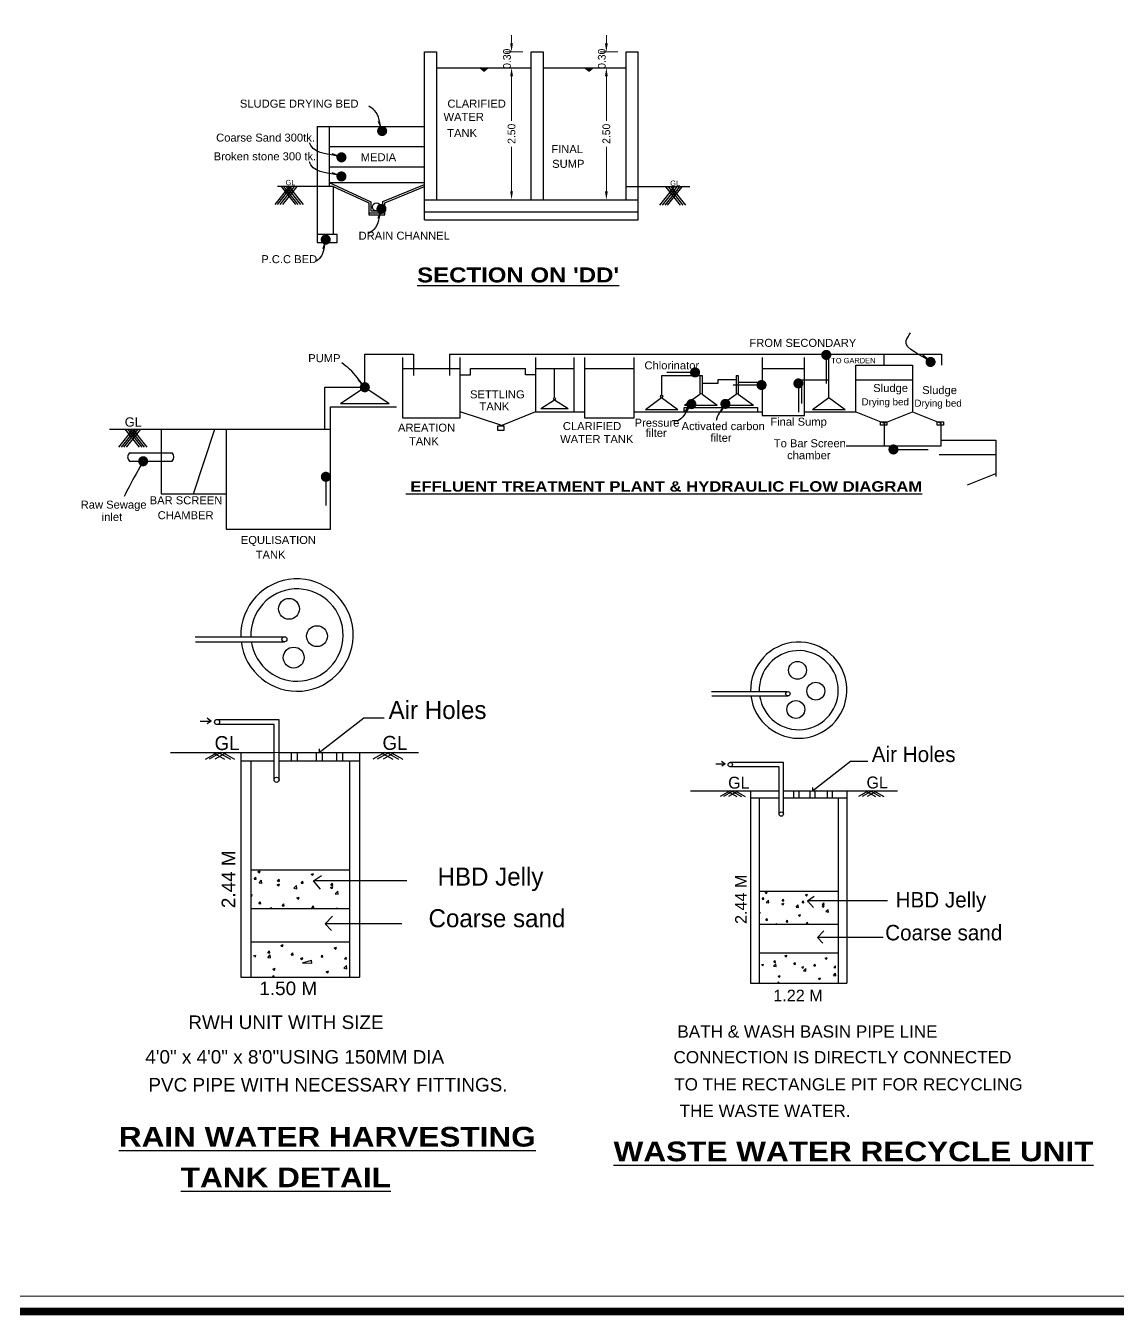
# Model space of a CAD drawing. Header units: metres. Extents: x 6102560 to 6120122, y -6664095 to -6659794.
# Drawn here: x 6102723.24 to 6102744.8, y -6659941.08 to -6659915.64 of the extents above; entities that cross this region are included whole.
import ezdxf

# ---------------------------------------------------------------- set-up
doc = ezdxf.new("R2010")
doc.units = ezdxf.units.M
doc.header["$LTSCALE"] = 500
doc.header["$MEASUREMENT"] = 0
doc.layers.get('0').update_dxf_attribs({"linetype": 'CONTINUOUS'})
doc.layers.get('Defpoints').update_dxf_attribs({"linetype": 'CONTINUOUS'})
doc.styles.add('56', font='')
doc.styles.add('RomanS', font='arial.ttf')
doc.styles.get("Standard").update_dxf_attribs({"font": 'GOTHIC.TTF'})
doc.styles.add('style1', font='times.ttf', dxfattribs={"height": 11})
doc.styles.get('56').set_extended_font_data('Arial Black')
doc.dimstyles.get("Standard").update_dxf_attribs({"dimtxt": 0.18, "dimasz": 0.18, "dimexe": 0.18, "dimexo": 0.0625, "dimgap": 0.09, "dimtad": 0, "dimtih": 1, "dimtoh": 1, "dimdec": 4, "dimzin": 0, "dimdsep": 46, "dimtxsty": 'Standard', "dimcen": 0.09, "dimadec": 0, "dimazin": 0, "dimtfac": 1, "dimtdec": 4, "dimtofl": 0, "dimtmove": 0, "dimatfit": 3, "dimfxl": 0, "dimtolj": 1, "dimtzin": 0, "dimarcsym": 0})
doc.dimstyles.new('STANDARD$7', dxfattribs={"dimtxt": 200, "dimasz": 100, "dimexe": 200, "dimexo": 200, "dimgap": 100, "dimtad": 1, "dimzin": 12, "dimdsep": 46, "dimtxsty": 'style1', "dimblk": 'OBLIQUE', "dimblk1": 'DOT', "dimblk2": 'DOT', "dimsah": 1, "dimcen": 200, "dimse1": 1, "dimse2": 1, "dimclrd": 6, "dimclre": 3, "dimclrt": 6, "dimadec": 0, "dimazin": 0, "dimtfac": 1, "dimtix": 1, "dimtmove": 2, "dimatfit": 3, "dimldrblk": 'DOT', "dimfxl": 0, "dimtolj": 1, "dimtzin": 12, "dimarcsym": 0})

# ---------------------------------------------------------------- blocks, each defined once
blk = doc.blocks.new('*D154')
at = {"color": 0, "lineweight": -2}
for p, q in [((15522.602, -234.045), (15522.265, -234.045)), ((15522.445, -234.295), (15522.445, -235.618)), ((15522.445, -237.721), (15522.445, -236.398)), ((15522.602, -237.971), (15522.265, -237.971))]:
    blk.add_line(p, q, dxfattribs=at)
at = {"color": 0, "lineweight": 0}
for points in [[(15522.404, -234.295), (15522.487, -234.295), (15522.445, -234.045)], [(15522.404, -237.721), (15522.487, -237.721), (15522.445, -237.971)]]:
    blk.add_solid(points, dxfattribs=at)
at = {"layer": 'Defpoints', "color": 0, "lineweight": 0}
for p in [(15522.445, -234.045), (15522.664, -234.045), (15522.664, -237.971)]:
    blk.add_point(p, dxfattribs=at)
at = {"color": 0, "insert": (15522.445, -236.008), "char_height": 0.23, "attachment_point": 5, "rotation": 90}
blk.add_mtext('\\A1;2.50', dxfattribs=at)
blk = doc.blocks.new('*D155')
at = {"color": 0, "lineweight": -2}
for p, q in [((15525.423, -234.045), (15525.086, -234.045)), ((15525.266, -234.295), (15525.266, -235.618)), ((15525.266, -237.721), (15525.266, -236.398)), ((15525.423, -237.971), (15525.086, -237.971))]:
    blk.add_line(p, q, dxfattribs=at)
at = {"color": 0, "lineweight": 0}
for points in [[(15525.224, -234.295), (15525.308, -234.295), (15525.266, -234.045)], [(15525.224, -237.721), (15525.308, -237.721), (15525.266, -237.971)]]:
    blk.add_solid(points, dxfattribs=at)
at = {"layer": 'Defpoints', "color": 0, "lineweight": 0}
for p in [(15525.266, -234.045), (15525.485, -234.045), (15525.485, -237.971)]:
    blk.add_point(p, dxfattribs=at)
at = {"color": 0, "insert": (15525.266, -236.008), "char_height": 0.23, "attachment_point": 5, "rotation": 90}
blk.add_mtext('\\A1;2.50', dxfattribs=at)
blk = doc.blocks.new('*D156')
at = {"color": 0, "lineweight": -2}
for p, q in [((15522.445, -233.319), (15522.445, -233.069)), ((15522.785, -233.569), (15522.265, -233.569)), ((15522.602, -234.045), (15522.265, -234.045)), ((15522.445, -234.295), (15522.445, -234.545))]:
    blk.add_line(p, q, dxfattribs=at)
at = {"color": 0, "lineweight": 0}
for points in [[(15522.404, -233.319), (15522.487, -233.319), (15522.445, -233.569)], [(15522.404, -234.295), (15522.487, -234.295), (15522.445, -234.045)]]:
    blk.add_solid(points, dxfattribs=at)
at = {"layer": 'Defpoints', "color": 0, "lineweight": 0}
for p in [(15522.445, -233.569), (15522.847, -233.569), (15522.664, -234.045)]:
    blk.add_point(p, dxfattribs=at)
at = {"color": 0, "insert": (15522.31, -233.775), "char_height": 0.23, "attachment_point": 5, "rotation": 90}
blk.add_mtext('\\A1;0.30', dxfattribs=at)
blk = doc.blocks.new('*D157')
at = {"color": 0, "lineweight": -2}
for p, q in [((15525.266, -233.319), (15525.266, -233.069)), ((15525.606, -233.569), (15525.086, -233.569)), ((15525.423, -234.045), (15525.086, -234.045)), ((15525.266, -234.295), (15525.266, -234.545))]:
    blk.add_line(p, q, dxfattribs=at)
at = {"color": 0, "lineweight": 0}
for points in [[(15525.224, -233.319), (15525.308, -233.319), (15525.266, -233.569)], [(15525.224, -234.295), (15525.308, -234.295), (15525.266, -234.045)]]:
    blk.add_solid(points, dxfattribs=at)
at = {"layer": 'Defpoints', "color": 0, "lineweight": 0}
for p in [(15525.266, -233.569), (15525.668, -233.569), (15525.485, -234.045)]:
    blk.add_point(p, dxfattribs=at)
at = {"color": 0, "insert": (15525.131, -233.775), "char_height": 0.23, "attachment_point": 5, "rotation": 90}
blk.add_mtext('\\A1;0.30', dxfattribs=at)
blk = doc.blocks.new('YRTYUYI')
for points in [[(15521.74096, -234.04485), (15521.49856, -234.04485), (15521.61976, -234.145)], [(15524.86274, -234.04485), (15524.62034, -234.04485), (15524.74154, -234.145)]]:
    blk.add_hatch(color=256).paths.add_polyline_path(points)
for p, q in [((15519.85237, -238.56619), (15519.85237, -233.56892)), ((15519.85237, -233.56892), (15520.20932, -233.56892)), ((15520.20932, -233.56892), (15520.20932, -237.97127)), ((15523.0302, -237.97127), (15523.0302, -233.56892)), ((15523.0302, -233.56892), (15523.38715, -233.56892)), ((15523.38715, -233.56892), (15523.38715, -237.97127)), ((15525.85108, -237.97127), (15525.85108, -233.56892)), ((15525.85108, -233.56892), (15526.20803, -233.56892)), ((15526.20803, -238.56619), (15526.20803, -233.56892)), ((15520.20932, -234.04485), (15523.0302, -234.04485)), ((15521.61976, -234.145), (15521.49856, -234.04485)), ((15521.61976, -234.145), (15521.74096, -234.04485)), ((15523.38715, -234.04485), (15525.85108, -234.04485)), ((15524.74154, -234.145), (15524.62034, -234.04485)), ((15524.74154, -234.145), (15524.86274, -234.04485)), ((15516.66217, -235.7949), (15516.66217, -239.2454)), ((15516.66217, -235.7949), (15519.85237, -235.7949)), ((15517.01912, -235.7949), (15517.01912, -237.57964)), ((15517.01912, -236.38238), (15519.85237, -236.38238)), ((15517.01912, -236.98969), (15519.85237, -236.98969)), ((15517.01912, -237.45937), (15519.85237, -237.45937)), ((15517.01912, -237.45937), (15518.25727, -238.02938)), ((15515.40918, -238.11258), (15515.83431, -237.57964)), ((15517.1381, -237.57964), (15515.47761, -237.57964)), ((15515.48528, -238.11258), (15515.91041, -237.57964)), ((15515.56138, -238.11258), (15515.98652, -237.57964)), ((15516.02238, -238.11258), (15515.59724, -237.57964)), ((15515.63748, -238.11258), (15516.06262, -237.57964)), ((15516.09848, -238.11258), (15515.67334, -237.57964)), ((15516.17458, -238.11258), (15515.74944, -237.57964)), ((15516.25068, -238.11258), (15515.82555, -237.57964)), ((15517.1381, -237.57964), (15517.1381, -239.00743)), ((15517.1381, -237.57964), (15518.19778, -238.06748)), ((15518.61422, -238.02772), (15519.85237, -237.51526)), ((15518.67371, -238.06748), (15519.85237, -237.57964)), ((15525.85108, -237.57964), (15527.75365, -237.57964)), ((15526.8612, -238.13136), (15527.28633, -237.59842)), ((15526.9373, -238.13136), (15527.36243, -237.59842)), ((15527.0134, -238.13136), (15527.43853, -237.59842)), ((15527.4744, -238.13136), (15527.04926, -237.59842)), ((15527.0895, -238.13136), (15527.51464, -237.59842)), ((15527.5505, -238.13136), (15527.12536, -237.59842)), ((15527.6266, -238.13136), (15527.20146, -237.59842)), ((15518.19778, -238.06748), (15518.19778, -238.42375)), ((15518.25727, -238.02938), (15518.25727, -238.30476)), ((15518.61422, -238.30476), (15518.61422, -238.02772)), ((15518.67371, -238.42375), (15518.67371, -238.06748)), ((15519.85237, -237.97127), (15526.20803, -237.97127)), ((15518.19778, -238.36426), (15518.67371, -238.36426)), ((15518.19778, -238.42375), (15518.67371, -238.42375)), ((15518.25727, -238.30476), (15518.61422, -238.30476)), ((15519.85237, -238.32822), (15526.20803, -238.32822)), ((15519.85237, -238.56619), (15526.20803, -238.56619)), ((15517.25461, -239.00743), (15516.66217, -239.00743)), ((15517.25461, -239.2454), (15517.25461, -239.00743)), ((15516.66217, -239.2454), (15517.25461, -239.2454)), ((15518.07896, -242.56927), (15519.52661, -242.56927)), ((15518.07896, -243.54935), (15518.07896, -242.56927)), ((15519.20509, -242.66128), (15519.20509, -244.46309)), ((15519.52661, -242.56927), (15519.52661, -243.19626)), ((15520.59817, -242.56927), (15535.23954, -242.56927)), ((15520.59817, -242.56927), (15520.59817, -243.19626)), ((15520.91969, -244.46309), (15520.91969, -242.66128)), ((15523.1559, -242.66128), (15523.1559, -244.28334)), ((15524.30503, -244.28334), (15524.30503, -242.66128)), ((15524.61318, -242.66128), (15524.61318, -244.46309)), ((15526.09186, -244.46309), (15526.09186, -242.66128)), ((15529.90305, -242.66128), (15529.90305, -244.38605)), ((15531.16132, -244.38605), (15531.16132, -242.66128)), ((15531.88675, -243.85322), (15531.88675, -242.56927)), ((15533.52967, -242.89239), (15533.52967, -242.56927)), ((15535.23954, -242.56927), (15535.23954, -242.89239)), ((15519.20509, -242.99511), (15520.91969, -242.99511)), ((15520.91969, -243.177), (15521.21928, -243.177)), ((15521.21928, -243.177), (15521.21928, -242.99511)), ((15521.21928, -242.99511), (15522.85631, -242.99511)), ((15522.85631, -243.177), (15522.85631, -242.99511)), ((15523.1559, -243.177), (15522.85631, -243.177)), ((15523.1559, -242.99511), (15524.30503, -242.99511)), ((15523.72298, -243.85963), (15523.72298, -242.99511)), ((15524.61318, -242.99511), (15526.09186, -242.99511)), ((15526.91409, -243.20268), (15528.11194, -243.20268)), ((15526.91409, -243.78484), (15526.91409, -243.20268)), ((15528.04346, -243.20268), (15528.04346, -243.75241)), ((15528.11194, -243.20268), (15528.11194, -243.75241)), ((15529.12412, -243.20268), (15529.1926, -243.20268)), ((15529.12412, -243.20268), (15529.12412, -243.75241)), ((15529.1926, -243.20268), (15529.1926, -243.75241)), ((15529.90305, -242.99511), (15531.16132, -242.99511)), ((15532.68493, -242.89239), (15534.3744, -242.89239)), ((15532.68493, -244.28334), (15532.68493, -242.89239)), ((15534.3744, -242.89239), (15534.3744, -244.28334)), ((15516.89023, -244.79478), (15516.89023, -243.54935)), ((15516.89023, -243.54935), (15518.07896, -243.54935)), ((15517.3546, -244.02869), (15518.07896, -243.54935)), ((15518.07896, -243.54935), (15518.80332, -244.02869)), ((15528.11194, -243.42951), (15528.59556, -243.42951)), ((15528.59556, -243.31824), (15529.12412, -243.31824)), ((15528.59556, -243.42951), (15528.59556, -243.31824)), ((15529.1926, -243.39955), (15529.99506, -243.39955)), ((15529.99506, -243.39955), (15529.99506, -243.56433)), ((15531.08428, -243.32466), (15531.88675, -243.32466)), ((15531.08428, -244.03511), (15531.08428, -243.32466)), ((15532.68493, -243.32466), (15534.3744, -243.32466)), ((15523.32067, -244.18062), (15523.72298, -243.92811)), ((15523.72298, -243.92811), (15524.12528, -244.18062)), ((15526.42783, -244.21272), (15526.91145, -243.85322)), ((15526.91145, -243.85322), (15527.39507, -244.21272)), ((15527.59408, -244.08647), (15528.04346, -243.75241)), ((15528.11194, -243.75241), (15528.56132, -244.08647)), ((15528.67474, -244.08647), (15529.12412, -243.75241)), ((15529.1926, -243.75241), (15529.64198, -244.08647)), ((15531.40313, -244.21272), (15531.88675, -243.85322)), ((15531.88675, -243.85322), (15532.37037, -244.21272)), ((15517.05929, -244.1314), (15519.02373, -244.1314)), ((15517.05929, -247.7714), (15517.05929, -244.1314)), ((15517.3546, -244.02869), (15518.80332, -244.02869)), ((15522.15228, -244.68992), (15520.91969, -244.28334)), ((15523.1559, -244.28334), (15522.15228, -244.68992)), ((15523.1559, -244.28334), (15524.61318, -244.28334)), ((15523.32067, -244.18062), (15524.12528, -244.18062)), ((15526.09186, -244.28334), (15529.90305, -244.28334)), ((15526.42783, -244.21272), (15527.39507, -244.21272)), ((15527.58552, -244.15708), (15529.76609, -244.15708)), ((15527.58552, -244.28334), (15527.58552, -244.15708)), ((15527.59408, -244.08647), (15528.56132, -244.08647)), ((15528.67474, -244.08647), (15529.64198, -244.08647)), ((15529.76609, -244.15708), (15529.76609, -244.28334)), ((15529.90305, -244.38605), (15531.16132, -244.38605)), ((15531.16132, -244.28334), (15532.68493, -244.28334)), ((15531.40313, -244.21272), (15532.37037, -244.21272)), ((15532.68493, -244.28334), (15533.52967, -244.62144)), ((15533.52967, -244.62144), (15534.3744, -244.28334)), ((15534.3744, -244.28334), (15535.21913, -244.62144)), ((15519.20509, -244.46309), (15520.91969, -244.46309)), ((15524.61318, -244.46309), (15526.09186, -244.46309)), ((15533.52967, -244.62144), (15533.52967, -245.2998)), ((15535.21913, -244.62144), (15535.21913, -245.2998)), ((15510.4786, -244.79478), (15517.05929, -244.79478)), ((15510.76162, -245.32772), (15511.18675, -244.79478)), ((15510.83772, -245.32772), (15511.26286, -244.79478)), ((15510.91382, -245.32772), (15511.33896, -244.79478)), ((15511.37482, -245.32772), (15510.94968, -244.79478)), ((15510.98992, -245.32772), (15511.41506, -244.79478)), ((15511.45092, -245.32772), (15511.02578, -244.79478)), ((15511.52702, -245.32772), (15511.10188, -244.79478)), ((15511.60312, -245.32772), (15511.17799, -244.79478)), ((15512.01979, -244.79478), (15512.01979, -246.72498)), ((15512.98489, -246.72498), (15513.61786, -244.79478)), ((15513.94999, -244.79478), (15513.94999, -247.7714)), ((15535.21913, -245.12189), (15536.85544, -245.12189)), ((15536.85544, -245.12189), (15536.85544, -246.20228)), ((15511.0735, -245.49674), (15512.34863, -245.49674)), ((15535.21913, -245.2998), (15532.4013, -245.2998)), ((15511.0735, -245.75139), (15512.34863, -245.75139)), ((15535.16598, -245.55416), (15536.85544, -245.55416)), ((15536.01071, -246.44991), (15536.85544, -246.1118)), ((15512.01979, -246.72498), (15513.94999, -246.72498)), ((15513.94999, -247.7714), (15517.05929, -247.7714))]:
    blk.add_line(p, q)
for points in [[(15522.03723, -244.69638), (15522.21811, -244.69638), (15522.21811, -244.83198), (15522.03723, -244.83198)], [(15533.41982, -244.57748), (15533.61152, -244.57748), (15533.61152, -244.67708), (15533.41982, -244.67708)], [(15535.10928, -244.57748), (15535.30098, -244.57748), (15535.30098, -244.67708), (15535.10928, -244.67708)]]:
    blk.add_lwpolyline(points, close=True)
for centre, radius in [((15518.4268, -238.18454), 0.12022), ((15523.72298, -243.89387), 0.03424), ((15526.91409, -243.81908), 0.03424)]:
    blk.add_circle(centre, radius)
for centre, radius, start, end in [((15528.0777, -243.82802), 0.083, 65.637356, 114.362644), ((15529.15836, -243.82802), 0.083, 65.637356, 114.362644), ((15511.20879, -245.62406), 0.18579, 136.738142, 223.261858), ((15512.21334, -245.62406), 0.18579, 316.738142, 43.261858)]:
    blk.add_arc(centre, radius, start, end)
for s, height, style, p in [('SLUDGE DRYING BED', 0.2380527, 'RomanS', (15514.36247, -235.23018)), ('CLARIFIED', 0.238053, 'RomanS', (15520.53782, -235.23085)), ('WATER', 0.238053, 'RomanS', (15520.4211, -235.62413)), ('TANK', 0.238053, 'RomanS', (15520.5308, -236.1048)), ('Coarse Sand 300tk.', 0.2380527, 'RomanS', (15513.65621, -236.24061)), ('Broken stone 300 tk.', 0.2380527, 'RomanS', (15513.58232, -236.79748)), ('MEDIA', 0.238053, 'RomanS', (15517.95758, -236.82329)), ('FINAL', 0.238053, 'RomanS', (15523.62859, -236.58238)), ('SUMP', 0.238053, 'RomanS', (15523.6539, -237.02088)), ('GL', 0.158643, 'RomanS', (15515.71854, -237.5383)), ('GL', 0.158643, 'RomanS', (15527.16522, -237.55771)), ('DRAIN CHANNEL', 0.2380527, 'RomanS', (15517.89333, -239.15835)), ('P.C.C BED', 0.238053, 'RomanS', (15514.99798, -239.85753)), ("%%USECTION ON 'DD'", 0.4463488, '56', (15519.6361, -240.43075)), ('FROM SECONDARY ', 0.2380527, 'RomanS', (15529.52303, -242.34797)), ('PUMP', 0.238053, 'RomanS', (15516.39559, -242.80308)), ('Chlorinator', 0.2380527, 'RomanS', (15526.39975, -243.01736)), ('TO GARDEN', 0.158643, 'RomanS', (15531.95632, -242.83525)), ('Sludge', 0.238053, 'RomanS', (15533.20626, -243.69155)), ('Sludge', 0.238053, 'RomanS', (15534.66282, -243.75332)), ('SETTLING', 0.238053, 'RomanS', (15521.20959, -243.88038)), ('TANK', 0.238053, 'RomanS', (15521.49155, -244.23972)), ('Drying bed', 0.208296, 'RomanS', (15532.86005, -244.08693)), ('Drying bed', 0.208296, 'RomanS', (15534.43276, -244.12693)), ('GL', 0.273909, 'RomanS', (15510.93575, -244.72146)), ('AREATION', 0.238053, 'RomanS', (15519.06636, -244.87076)), ('CLARIFIED ', 0.238053, 'RomanS', (15523.97145, -244.82418)), ('Pressure ', 0.238053, 'RomanS', (15526.10747, -244.72401)), ('Activated carbon', 0.2380527, 'RomanS', (15527.50382, -244.82539)), ('Final Sump', 0.238053, 'RomanS', (15530.1441, -244.69333)), ('TANK', 0.238053, 'RomanS', (15519.39224, -245.2748)), ('WATER TANK', 0.238053, 'RomanS', (15523.89076, -245.2104)), ('filter', 0.238053, 'RomanS', (15526.43431, -245.0267)), ('filter', 0.238053, 'RomanS', (15528.36417, -245.1726)), ('To Bar Screen', 0.2380527, 'RomanS', (15530.24889, -245.33539)), ('chamber', 0.238053, 'RomanS', (15530.64363, -245.69062)), ('%%U EFFLUENT TREATMENT PLANT & HYDRAULIC FLOW DIAGRAM', 0.3101209, '56', (15519.29547, -246.65611)), ('Raw Sewage ', 0.2380527, 'RomanS', (15509.62536, -247.16107)), ('BAR SCREEN', 0.238053, 'RomanS', (15511.67816, -247.03228)), ('inlet', 0.238053, 'RomanS', (15510.25083, -247.52735)), ('CHAMBER', 0.238053, 'RomanS', (15511.91623, -247.47657)), ('EQULISATION', 0.2380527, 'RomanS', (15514.38993, -248.21223)), ('TANK', 0.238053, 'RomanS', (15514.8321, -248.64983))]:
    blk.add_text(s, height=height, dxfattribs=dict(style=style)).set_placement(p)
for base, p1, p2, picture, middle in [((15522.4452, -233.56892), (15522.66414, -234.04485), (15522.84738, -233.56892), '*D156', (15522.3102, -233.77543)), ((15525.26608, -233.56892), (15525.48502, -234.04485), (15525.66826, -233.56892), '*D157', (15525.13108, -233.77543))]:
    dim = blk.add_linear_dim(base=base, p1=p1, p2=p2, angle=90, text='0.30', dimstyle='Standard', override={"dimtxt": 0.23, "dimtmove": 1})
    dim.commit()
    dim.dimension.update_dxf_attribs({"geometry": picture, "text_midpoint": middle, "dimtype": 128})
for base, p1, p2, picture, middle in [((15522.4452, -234.04485), (15522.66414, -237.97127), (15522.66414, -234.04485), '*D154', (15522.4452, -236.00806)), ((15525.26608, -234.04485), (15525.48502, -237.97127), (15525.48502, -234.04485), '*D155', (15525.26608, -236.00806))]:
    dim = blk.add_linear_dim(base=base, p1=p1, p2=p2, angle=90, text='2.50', dimstyle='Standard', override={"dimtxt": 0.23, "dimtmove": 1})
    dim.commit()
    dim.dimension.update_dxf_attribs({"geometry": picture, "text_midpoint": middle})
at = {"path_type": 1}
for points in [[(15518.59449, -235.92651), (15518.36836, -235.31073), (15518.19832, -235.18837)], [(15517.3844, -236.70915), (15516.474, -236.36105), (15516.43328, -236.27664)], [(15517.3844, -237.27738), (15516.474, -236.92928), (15516.43328, -236.84487)], [(15518.57426, -238.24272), (15518.34813, -238.8585), (15518.1781, -238.98087)], [(15516.91637, -239.15699), (15516.75399, -239.6919), (15516.64351, -239.79767)], [(15534.91214, -242.7969), (15534.18716, -242.16051), (15534.31296, -241.93149)], [(15518.07896, -243.54935), (15517.62662, -243.01266), (15517.39227, -242.82743)], [(15531.80826, -242.58814), (15531.80826, -243.44196)], [(15527.90583, -243.10861), (15527.06485, -243.10861)], [(15529.8836, -243.48447), (15529.04261, -243.48447)], [(15530.97936, -243.43549), (15530.97936, -244.28932)], [(15527.79572, -244.052), (15527.33693, -244.55232), (15527.23345, -244.54579)], [(15528.80834, -244.04433), (15528.54424, -244.49577), (15528.53634, -244.53812)], [(15533.80794, -245.40117), (15534.84366, -245.40117)], [(15511.48436, -245.75139), (15511.06609, -246.50999), (15510.91754, -246.79659)], [(15516.92032, -246.21453), (15516.92032, -247.06835)]]:
    blk.add_leader(points, dimstyle='STANDARD$7', override={"dimtxt": 0.3, "dimasz": 0.3, "dimexe": 0.18, "dimexo": 0.0625, "dimgap": 0.09, "dimtad": 0, "dimzin": 0, "dimpost": '\\X', "dimtxsty": 'Standard', "dimcen": 0.09, "dimse1": 0, "dimse2": 0, "dimclrd": 0, "dimclre": 0, "dimclrt": 0, "dimtix": 0, "dimtofl": 0, "dimtmove": 1, "dimtzin": 0}, dxfattribs=at)

msp = doc.modelspace()

# ---------------------------------------------------------------- linework, layer by layer
for p, q in [((6102726.58603, -6659927.69478), (6102728.34085, -6659927.69478)), ((6102726.59206, -6659927.79647), (6102728.34688, -6659927.79647)), ((6102736.77329, -6659928.77714), (6102738.27603, -6659928.77714)), ((6102736.77846, -6659928.86422), (6102738.2812, -6659928.86422)), ((6102726.68797, -6659929.36203), (6102726.89924, -6659929.36203)), ((6102726.82016, -6659929.29848), (6102726.89924, -6659929.36203)), ((6102726.89924, -6659929.36203), (6102726.82407, -6659929.41713)), ((6102726.89924, -6659929.36203), (6102726.85, -6659929.32832)), ((6102728.24461, -6659929.33202), (6102727.019, -6659929.33202)), ((6102728.24461, -6659930.51778), (6102728.24461, -6659929.33202)), ((6102729.03547, -6659929.98036), (6102729.9152, -6659929.29606)), ((6102729.9152, -6659929.29606), (6102730.31636, -6659929.29606)), ((6102728.14782, -6659929.42881), (6102727.019, -6659929.42881)), ((6102728.14782, -6659930.51778), (6102728.14782, -6659929.42881)), ((6102729.03547, -6659929.9045), (6102729.03547, -6659929.98036)), ((6102726.1027, -6659929.98036), (6102728.14782, -6659929.98036)), ((6102727.01823, -6659929.98347), (6102726.78392, -6659930.11495)), ((6102727.09471, -6659929.98266), (6102726.8604, -6659930.11415)), ((6102726.93249, -6659929.98266), (6102727.1668, -6659930.11415)), ((6102727.20886, -6659929.98266), (6102726.97455, -6659930.11415)), ((6102727.04664, -6659929.98266), (6102727.28096, -6659930.11415)), ((6102727.13076, -6659929.98266), (6102727.36507, -6659930.11415)), ((6102727.48736, -6659929.98036), (6102727.48736, -6659934.4144)), ((6102727.48736, -6659930.14657), (6102728.14782, -6659930.14657)), ((6102727.68499, -6659930.14657), (6102727.68499, -6659934.4144)), ((6102728.24461, -6659929.98036), (6102730.99453, -6659929.98036)), ((6102728.24461, -6659930.14657), (6102729.82889, -6659930.14657)), ((6102728.48637, -6659930.14657), (6102728.48637, -6659929.98036)), ((6102728.59588, -6659929.98036), (6102728.59588, -6659930.14657)), ((6102728.98072, -6659930.14657), (6102728.98072, -6659929.98036)), ((6102729.03547, -6659929.98036), (6102729.12331, -6659929.9719)), ((6102729.09023, -6659929.98036), (6102729.09023, -6659930.14657)), ((6102729.38246, -6659930.14657), (6102729.38246, -6659929.98036)), ((6102729.49197, -6659929.98036), (6102729.49197, -6659930.14657)), ((6102729.63127, -6659930.14657), (6102729.63127, -6659934.4144)), ((6102729.82889, -6659929.98036), (6102729.82889, -6659934.4144)), ((6102730.32947, -6659929.97878), (6102730.09516, -6659930.11027)), ((6102730.41358, -6659929.97878), (6102730.17927, -6659930.11027)), ((6102730.25137, -6659929.97878), (6102730.48568, -6659930.11027)), ((6102730.52773, -6659929.97878), (6102730.29342, -6659930.11027)), ((6102730.36552, -6659929.97878), (6102730.59983, -6659930.11027)), ((6102730.44963, -6659929.97878), (6102730.68394, -6659930.11027)), ((6102736.97379, -6659930.15046), (6102737.04151, -6659930.20488)), ((6102737.04151, -6659930.20488), (6102736.99934, -6659930.17601)), ((6102738.19361, -6659930.17918), (6102737.14407, -6659930.17918)), ((6102738.19361, -6659931.19461), (6102738.19361, -6659930.17918)), ((6102738.76426, -6659930.73439), (6102739.51761, -6659930.14839)), ((6102739.51761, -6659930.14839), (6102739.86114, -6659930.14839)), ((6102736.86059, -6659930.20488), (6102737.04151, -6659930.20488)), ((6102737.04151, -6659930.20488), (6102736.97714, -6659930.25207)), ((6102738.11073, -6659930.26207), (6102737.14407, -6659930.26207)), ((6102738.11073, -6659931.19461), (6102738.11073, -6659930.26207)), ((6102738.76426, -6659930.66943), (6102738.76426, -6659930.73439)), ((6102736.3594, -6659930.73439), (6102738.11073, -6659930.73439)), ((6102737.14341, -6659930.73705), (6102736.94276, -6659930.84964)), ((6102737.2089, -6659930.73636), (6102737.00825, -6659930.84895)), ((6102737.06999, -6659930.73636), (6102737.27064, -6659930.84895)), ((6102737.30665, -6659930.73636), (6102737.106, -6659930.84895)), ((6102737.16774, -6659930.73636), (6102737.36839, -6659930.84895)), ((6102737.23977, -6659930.73636), (6102737.44042, -6659930.84895)), ((6102737.54515, -6659930.73439), (6102737.54515, -6659934.53145)), ((6102737.54515, -6659930.87672), (6102738.11073, -6659930.87672)), ((6102737.71438, -6659930.87672), (6102737.71438, -6659934.53145)), ((6102738.19361, -6659930.73439), (6102740.44188, -6659930.73439)), ((6102738.19361, -6659930.87672), (6102739.44369, -6659930.87672)), ((6102738.40064, -6659930.87672), (6102738.40064, -6659930.73439)), ((6102738.49442, -6659930.73439), (6102738.49442, -6659930.87672)), ((6102738.71737, -6659930.87672), (6102738.71737, -6659930.73439)), ((6102738.76426, -6659930.73439), (6102738.83947, -6659930.72714)), ((6102738.81115, -6659930.73439), (6102738.81115, -6659930.87672)), ((6102739.0614, -6659930.87672), (6102739.0614, -6659930.73439)), ((6102739.15518, -6659930.73439), (6102739.15518, -6659930.87672)), ((6102739.27446, -6659930.87672), (6102739.27446, -6659934.53145)), ((6102739.44369, -6659930.73439), (6102739.44369, -6659934.53145)), ((6102739.87236, -6659930.73303), (6102739.67171, -6659930.84563)), ((6102739.94439, -6659930.73303), (6102739.74374, -6659930.84563)), ((6102739.80548, -6659930.73303), (6102740.00613, -6659930.84563)), ((6102740.04215, -6659930.73303), (6102739.84149, -6659930.84563)), ((6102739.90323, -6659930.73303), (6102740.10389, -6659930.84563)), ((6102739.97526, -6659930.73303), (6102740.17591, -6659930.84563)), ((6102727.68499, -6659932.29205), (6102729.63127, -6659932.29205)), ((6102727.75137, -6659932.47583), (6102727.78248, -6659932.43876)), ((6102727.75137, -6659932.47583), (6102727.78994, -6659932.47921)), ((6102727.78994, -6659932.47924), (6102727.78248, -6659932.43879)), ((6102727.82259, -6659932.32973), (6102727.86777, -6659932.31239)), ((6102727.82259, -6659932.32973), (6102727.85469, -6659932.35138)), ((6102727.85469, -6659932.35141), (6102727.86778, -6659932.31242)), ((6102728.8744, -6659932.38141), (6102728.91958, -6659932.36406)), ((6102728.8744, -6659932.38141), (6102728.90649, -6659932.40306)), ((6102728.9065, -6659932.40309), (6102728.91958, -6659932.3641)), ((6102728.92255, -6659932.51456), (6102729.07965, -6659932.4075)), ((6102727.84632, -6659932.5521), (6102727.89658, -6659932.49972)), ((6102727.84632, -6659932.5521), (6102727.90371, -6659932.561)), ((6102727.90371, -6659932.56103), (6102727.89658, -6659932.49975)), ((6102728.20775, -6659932.58952), (6102728.25293, -6659932.57218)), ((6102728.20775, -6659932.58952), (6102728.23984, -6659932.61117)), ((6102728.21418, -6659932.51632), (6102728.24529, -6659932.47925)), ((6102728.21418, -6659932.51632), (6102728.25275, -6659932.5197)), ((6102728.23985, -6659932.6112), (6102728.25293, -6659932.57221)), ((6102728.25276, -6659932.51973), (6102728.2453, -6659932.47928)), ((6102728.53496, -6659932.6589), (6102728.58522, -6659932.60652)), ((6102728.53496, -6659932.6589), (6102728.59235, -6659932.6678)), ((6102728.59235, -6659932.66783), (6102728.58522, -6659932.60655)), ((6102728.677, -6659932.55681), (6102728.70811, -6659932.51974)), ((6102728.677, -6659932.55681), (6102728.71557, -6659932.56019)), ((6102728.71557, -6659932.56022), (6102728.70811, -6659932.51977)), ((6102729.06191, -6659932.67322), (6102728.92255, -6659932.51456)), ((6102730.76554, -6659932.51456), (6102728.92255, -6659932.51456)), ((6102728.92255, -6659932.51456), (6102728.93991, -6659932.54733)), ((6102729.25955, -6659932.6412), (6102729.30473, -6659932.62386)), ((6102729.25955, -6659932.6412), (6102729.29165, -6659932.66285)), ((6102729.26431, -6659932.59731), (6102729.29541, -6659932.56023)), ((6102729.26431, -6659932.59731), (6102729.30288, -6659932.60068)), ((6102729.29165, -6659932.66288), (6102729.30474, -6659932.62389)), ((6102729.30288, -6659932.60071), (6102729.29542, -6659932.56027)), ((6102729.3481, -6659932.7657), (6102729.39835, -6659932.71332)), ((6102729.40549, -6659932.77463), (6102729.39836, -6659932.71335)), ((6102737.71438, -6659932.71399), (6102739.27446, -6659932.71399)), ((6102737.83222, -6659932.74626), (6102737.87091, -6659932.73141)), ((6102737.85971, -6659932.76483), (6102737.87091, -6659932.73143)), ((6102727.68499, -6659932.79019), (6102727.71077, -6659932.78029)), ((6102727.68499, -6659932.81072), (6102727.69769, -6659932.81929)), ((6102727.69769, -6659932.81932), (6102727.71077, -6659932.78032)), ((6102727.8409, -6659932.96119), (6102727.87201, -6659932.92411)), ((6102727.8409, -6659932.96119), (6102727.87947, -6659932.96456)), ((6102727.87947, -6659932.96459), (6102727.87201, -6659932.92415)), ((6102728.30371, -6659933.00168), (6102728.33482, -6659932.96461)), ((6102728.34229, -6659933.00508), (6102728.33483, -6659932.96464)), ((6102728.5929, -6659932.84931), (6102728.63808, -6659932.83197)), ((6102728.5929, -6659932.84931), (6102728.625, -6659932.87096)), ((6102728.625, -6659932.87099), (6102728.63809, -6659932.832)), ((6102729.3481, -6659932.7657), (6102729.40548, -6659932.7746)), ((6102737.77123, -6659932.87137), (6102737.79787, -6659932.83963)), ((6102737.77123, -6659932.87137), (6102737.80426, -6659932.87426)), ((6102737.80426, -6659932.87429), (6102737.79787, -6659932.83965)), ((6102737.83222, -6659932.74626), (6102737.8597, -6659932.7648)), ((6102737.85254, -6659932.93669), (6102737.89558, -6659932.89183)), ((6102737.85254, -6659932.93669), (6102737.90168, -6659932.94431)), ((6102737.90169, -6659932.94433), (6102737.89558, -6659932.89185)), ((6102738.16205, -6659932.96873), (6102738.20073, -6659932.95388)), ((6102738.16205, -6659932.96873), (6102738.18953, -6659932.98727)), ((6102738.16756, -6659932.90605), (6102738.1942, -6659932.8743)), ((6102738.16756, -6659932.90605), (6102738.20059, -6659932.90894)), ((6102738.18953, -6659932.9873), (6102738.20074, -6659932.95391)), ((6102738.20059, -6659932.90896), (6102738.1942, -6659932.87433)), ((6102738.44225, -6659933.02814), (6102738.48529, -6659932.98329)), ((6102738.4914, -6659933.03579), (6102738.4853, -6659932.98331)), ((6102738.56389, -6659932.94072), (6102738.59053, -6659932.90898)), ((6102738.56389, -6659932.94072), (6102738.59692, -6659932.94361)), ((6102738.59692, -6659932.94364), (6102738.59053, -6659932.909)), ((6102738.62632, -6659932.79051), (6102738.66501, -6659932.77566)), ((6102738.62632, -6659932.79051), (6102738.6538, -6659932.80905)), ((6102738.65381, -6659932.80908), (6102738.66501, -6659932.77569)), ((6102738.66755, -6659932.90454), (6102738.80209, -6659932.81286)), ((6102738.78689, -6659933.04041), (6102738.66755, -6659932.90454)), ((6102740.24579, -6659932.90454), (6102738.66755, -6659932.90454)), ((6102738.66755, -6659932.90454), (6102738.68242, -6659932.9326)), ((6102738.96022, -6659932.9754), (6102738.98686, -6659932.94365)), ((6102738.96022, -6659932.9754), (6102738.99324, -6659932.97829)), ((6102738.99325, -6659932.97831), (6102738.98686, -6659932.94368)), ((6102727.68499, -6659933.05784), (6102729.63127, -6659933.05784)), ((6102728.05075, -6659933.05743), (6102728.09593, -6659933.04008)), ((6102728.05075, -6659933.05743), (6102728.05136, -6659933.05784)), ((6102728.08998, -6659933.05784), (6102728.09593, -6659933.04012)), ((6102728.30371, -6659933.00168), (6102728.34228, -6659933.00505)), ((6102728.89102, -6659933.04217), (6102728.92213, -6659933.0051)), ((6102728.89102, -6659933.04217), (6102728.92959, -6659933.04554)), ((6102728.9296, -6659933.04557), (6102728.92213, -6659933.00513)), ((6102729.15044, -6659933.36178), (6102729.29556, -6659933.20993)), ((6102729.37466, -6659933.05784), (6102729.38494, -6659933.04559)), ((6102729.3872, -6659933.05784), (6102729.38495, -6659933.04562)), ((6102737.71438, -6659933.14057), (6102737.73646, -6659933.1321)), ((6102737.71438, -6659933.15815), (6102737.72526, -6659933.16549)), ((6102737.72526, -6659933.16551), (6102737.73647, -6659933.13212)), ((6102738.44225, -6659933.02814), (6102738.4914, -6659933.03577)), ((6102738.49187, -6659933.1912), (6102738.53056, -6659933.17635)), ((6102738.49187, -6659933.1912), (6102738.51936, -6659933.20974)), ((6102738.51936, -6659933.20977), (6102738.53057, -6659933.17638)), ((6102738.95614, -6659933.01298), (6102738.99483, -6659932.99813)), ((6102738.95614, -6659933.01298), (6102738.98363, -6659933.03152)), ((6102738.98363, -6659933.03155), (6102738.99484, -6659932.99816)), ((6102739.03197, -6659933.1196), (6102739.07501, -6659933.07475)), ((6102739.03197, -6659933.1196), (6102739.08111, -6659933.12722)), ((6102739.08112, -6659933.12725), (6102739.07501, -6659933.07477)), ((6102730.66514, -6659933.36178), (6102729.15044, -6659933.36178)), ((6102729.15044, -6659933.36178), (6102729.27321, -6659933.49027)), ((6102737.71438, -6659933.36977), (6102739.27446, -6659933.36977)), ((6102737.8479, -6659933.287), (6102737.87454, -6659933.25526)), ((6102737.8479, -6659933.287), (6102737.88093, -6659933.28989)), ((6102737.88093, -6659933.28992), (6102737.87454, -6659933.25528)), ((6102738.0276, -6659933.36942), (6102738.06629, -6659933.35457)), ((6102738.0276, -6659933.36942), (6102738.02813, -6659933.36977)), ((6102738.0612, -6659933.36977), (6102738.06629, -6659933.35459)), ((6102738.24423, -6659933.32168), (6102738.27087, -6659933.28993)), ((6102738.24423, -6659933.32168), (6102738.27725, -6659933.32457)), ((6102738.27726, -6659933.3246), (6102738.27087, -6659933.28996)), ((6102738.64056, -6659933.35635), (6102738.66719, -6659933.32461)), ((6102738.64056, -6659933.35635), (6102738.67358, -6659933.35924)), ((6102738.67359, -6659933.35927), (6102738.6672, -6659933.32463)), ((6102739.05472, -6659933.36977), (6102739.06352, -6659933.35928)), ((6102739.06546, -6659933.36977), (6102739.06353, -6659933.35931)), ((6102727.68499, -6659933.71424), (6102729.63127, -6659933.71424)), ((6102738.8627, -6659933.63006), (6102738.98698, -6659933.50001)), ((6102738.8627, -6659933.63006), (6102738.96784, -6659933.74008)), ((6102740.15982, -6659933.63006), (6102738.8627, -6659933.63006)), ((6102727.73675, -6659933.99324), (6102727.78193, -6659933.97589)), ((6102727.76885, -6659934.01492), (6102727.78193, -6659933.97593)), ((6102728.01741, -6659934.02281), (6102728.06767, -6659933.97043)), ((6102728.01996, -6659933.93189), (6102728.05107, -6659933.89482)), ((6102728.01996, -6659933.93189), (6102728.05853, -6659933.93527)), ((6102728.05853, -6659933.9353), (6102728.05107, -6659933.89485)), ((6102728.07481, -6659934.03174), (6102728.06768, -6659933.97046)), ((6102728.2789, -6659933.78512), (6102728.32408, -6659933.76778)), ((6102728.2789, -6659933.78512), (6102728.311, -6659933.80677)), ((6102728.311, -6659933.8068), (6102728.32409, -6659933.76781)), ((6102728.48277, -6659933.97239), (6102728.51388, -6659933.93531)), ((6102728.48277, -6659933.97239), (6102728.52134, -6659933.97576)), ((6102728.52135, -6659933.97579), (6102728.51389, -6659933.93535)), ((6102729.07008, -6659934.01288), (6102729.10119, -6659933.9758)), ((6102729.10865, -6659934.01628), (6102729.10119, -6659933.97584)), ((6102729.33071, -6659933.8368), (6102729.37589, -6659933.81946)), ((6102729.33071, -6659933.8368), (6102729.3628, -6659933.85845)), ((6102729.36281, -6659933.85848), (6102729.37589, -6659933.81949)), ((6102737.71438, -6659933.93188), (6102739.27446, -6659933.93188)), ((6102738.22298, -6659933.99258), (6102738.26167, -6659933.97773)), ((6102738.22298, -6659933.99258), (6102738.25046, -6659934.01112)), ((6102738.25047, -6659934.01115), (6102738.26167, -6659933.97775)), ((6102728.01741, -6659934.02281), (6102728.0748, -6659934.03171)), ((6102728.1219, -6659934.25303), (6102728.16708, -6659934.23569)), ((6102728.1219, -6659934.25303), (6102728.154, -6659934.27468)), ((6102728.154, -6659934.27471), (6102728.16709, -6659934.23572)), ((6102728.66406, -6659934.04491), (6102728.70924, -6659934.02757)), ((6102728.66406, -6659934.04491), (6102728.69615, -6659934.06656)), ((6102728.69616, -6659934.06659), (6102728.70924, -6659934.0276)), ((6102728.70606, -6659934.12961), (6102728.88081, -6659934.07723)), ((6102728.70606, -6659934.12961), (6102728.88794, -6659934.13851)), ((6102728.88794, -6659934.13854), (6102728.88081, -6659934.07726)), ((6102729.07008, -6659934.01288), (6102729.10865, -6659934.01625)), ((6102729.51919, -6659934.23641), (6102729.56945, -6659934.18403)), ((6102729.51919, -6659934.23641), (6102729.57658, -6659934.24531)), ((6102729.5329, -6659934.05337), (6102729.564, -6659934.0163)), ((6102729.5329, -6659934.05337), (6102729.57146, -6659934.05674)), ((6102729.57147, -6659934.05677), (6102729.56401, -6659934.01633)), ((6102729.57658, -6659934.24534), (6102729.56945, -6659934.18406)), ((6102737.75871, -6659934.1708), (6102737.7974, -6659934.15595)), ((6102737.7862, -6659934.18936), (6102737.7974, -6659934.15597)), ((6102737.99906, -6659934.19612), (6102738.04209, -6659934.15127)), ((6102737.99906, -6659934.19612), (6102738.0482, -6659934.20374)), ((6102738.00123, -6659934.11827), (6102738.02787, -6659934.08652)), ((6102738.00123, -6659934.11827), (6102738.03426, -6659934.12116)), ((6102738.03427, -6659934.12118), (6102738.02788, -6659934.08655)), ((6102738.0482, -6659934.20376), (6102738.0421, -6659934.15129)), ((6102738.39756, -6659934.15294), (6102738.4242, -6659934.12119)), ((6102738.39756, -6659934.15294), (6102738.43059, -6659934.15583)), ((6102738.43059, -6659934.15586), (6102738.42421, -6659934.12122)), ((6102738.55281, -6659934.21505), (6102738.5915, -6659934.2002)), ((6102738.55281, -6659934.21505), (6102738.58029, -6659934.23359)), ((6102738.5803, -6659934.23362), (6102738.5915, -6659934.20023)), ((6102738.58877, -6659934.28758), (6102738.63181, -6659934.24272)), ((6102738.63792, -6659934.29522), (6102738.63181, -6659934.24275)), ((6102738.79389, -6659934.18762), (6102738.82053, -6659934.15587)), ((6102738.79389, -6659934.18762), (6102738.82692, -6659934.1905)), ((6102738.82692, -6659934.19053), (6102738.82053, -6659934.1559)), ((6102739.01708, -6659934.03683), (6102739.05577, -6659934.02198)), ((6102739.01708, -6659934.03683), (6102739.04456, -6659934.05537)), ((6102739.04457, -6659934.0554), (6102739.05577, -6659934.02201)), ((6102739.19022, -6659934.22229), (6102739.21686, -6659934.19054)), ((6102739.19022, -6659934.22229), (6102739.22325, -6659934.22518)), ((6102739.22325, -6659934.22521), (6102739.21686, -6659934.19057)), ((6102727.48736, -6659934.4144), (6102729.82889, -6659934.4144)), ((6102728.11188, -6659934.4144), (6102728.1406, -6659934.38018)), ((6102728.14691, -6659934.4144), (6102728.1406, -6659934.38021)), ((6102729.17371, -6659934.3047), (6102729.21889, -6659934.28736)), ((6102729.17371, -6659934.3047), (6102729.2058, -6659934.32635)), ((6102729.20581, -6659934.32639), (6102729.21889, -6659934.28739)), ((6102738.07995, -6659934.53145), (6102738.10454, -6659934.50215)), ((6102738.08853, -6659934.39327), (6102738.12722, -6659934.37842)), ((6102738.08853, -6659934.39327), (6102738.11602, -6659934.41181)), ((6102738.10995, -6659934.53145), (6102738.10454, -6659934.50218)), ((6102738.11602, -6659934.41183), (6102738.12723, -6659934.37844)), ((6102738.58877, -6659934.28758), (6102738.63791, -6659934.2952)), ((6102738.88263, -6659934.43752), (6102738.92132, -6659934.42267)), ((6102738.88263, -6659934.43752), (6102738.91012, -6659934.45606)), ((6102738.91012, -6659934.45609), (6102738.92133, -6659934.4227)), ((6102739.17848, -6659934.37904), (6102739.22152, -6659934.33418)), ((6102739.17848, -6659934.37904), (6102739.22763, -6659934.38666)), ((6102739.22763, -6659934.38668), (6102739.22153, -6659934.33421)), ((6102737.54515, -6659934.53145), (6102739.44369, -6659934.53145))]:
    msp.add_line(p, q)
at = {"lineweight": 35, "ltscale": 10, "const_width": 0.15}
msp.add_lwpolyline([(6102676.61283, -6659859.41635), (6102786.58273, -6659859.41635), (6102786.58273, -6659941.00679), (6102676.61283, -6659941.00679)], close=True, dxfattribs=at)
at = {"lineweight": 0, "ltscale": 10}
msp.add_lwpolyline([(6102676.91283, -6659859.71635), (6102786.28273, -6659859.71635), (6102786.28273, -6659940.70679), (6102676.91283, -6659940.70679)], close=True, dxfattribs=at)
at = {"lineweight": 0}
msp.add_lwpolyline([(6102727.48673, -6659934.4142), (6102729.82826, -6659934.41439), (6102729.82826, -6659929.97996), (6102727.48673, -6659929.97976)], close=True, dxfattribs=at)
for centre, radius in [((6102728.43807, -6659927.1455), 0.20607), ((6102728.99036, -6659927.68459), 0.20607), ((6102728.34688, -6659927.74569), 0.05078), ((6102728.53015, -6659928.10689), 0.20607), ((6102738.4703, -6659928.35857), 0.17647), ((6102738.83223, -6659928.76842), 0.17647), ((6102738.2812, -6659928.82074), 0.04348), ((6102738.43814, -6659929.13004), 0.17647), ((6102727.019, -6659929.37803), 0.05078), ((6102737.14407, -6659930.21858), 0.04348), ((6102728.19383, -6659930.51778), 0.05078), ((6102738.15013, -6659931.19461), 0.04348)]:
    msp.add_circle(centre, radius)
for centre, radius, start, end in [((6102728.59588, -6659927.66299), 1.10852, 186.661113, 181.64367), ((6102728.59588, -6659927.66299), 0.91089, 188.115116, 182.000401), ((6102738.49442, -6659928.74991), 0.94927, 186.661113, 181.64367), ((6102738.49442, -6659928.74991), 0.78004, 188.115116, 182.000401)]:
    msp.add_arc(centre, radius, start, end)

# ---------------------------------------------------------------- block references
at = {"lineweight": 0, "xscale": 0.66309004300875, "yscale": 0.66309004300875, "zscale": 0.66309004300875}
msp.add_blockref('YRTYUYI', (6092440.04996, -6659761.27814), dxfattribs=at)

# ---------------------------------------------------------------- texts
for s, height, p in [('Air Holes', 0.355954, (6102730.40246, -6659929.3184)), ('GL', 0.275308, (6102726.97017, -6659929.93203)), ('GL', 0.275308, (6102730.28254, -6659929.92815)), ('Air Holes', 0.304819, (6102739.93487, -6659930.16752)), ('GL', 0.235759, (6102737.10225, -6659930.693)), ('GL', 0.235759, (6102739.83217, -6659930.68967)), ('HBD Jelly', 0.355954, (6102731.36818, -6659932.60634)), ('HBD Jelly', 0.304819, (6102740.4049, -6659933.03698)), ('Coarse sand', 0.3559536, (6102731.19107, -6659933.42751)), ('Coarse sand', 0.3048194, (6102740.20027, -6659933.68634))]:
    msp.add_text(s, height=height).set_placement(p)
at = {"style": 'RomanS'}
for height, p in [(0.266965, (6102727.37588, -6659933.15427)), (0.228615, (6102737.46849, -6659933.45235))]:
    msp.add_text(' 2.44 M', height=height, rotation=90, dxfattribs=at).set_placement(p)
for s, height, style, p in [(' 1.50 M', 0.266965, 'RomanS', (6102727.74966, -6659934.76612)), (' 1.22 M', 0.228615, 'RomanS', (6102737.90377, -6659934.88846)), (' RWH UNIT WITH SIZE', 0.2669652, 'RomanS', (6102726.34785, -6659935.43537)), ('BATH & WASH BASIN PIPE LINE', 0.2413154, 'RomanS', (6102736.1009, -6659935.6046)), ('4\'0" x 4\'0" x 8\'0"USING 150MM DIA', 0.2669652, 'RomanS', (6102725.6036, -6659936.11833)), ('CONNECTION IS DIRECTLY CONNECTED ', 0.2413154, 'RomanS', (6102736.02353, -6659936.11197)), ('PVC PIPE WITH NECESSARY FITTINGS.', 0.2669652, 'RomanS', (6102725.66345, -6659936.6685)), ('  TO THE RECTANGLE PIT FOR RECYCLING ', 0.2413154, 'RomanS', (6102735.85074, -6659936.64696)), ('THE WASTE WATER.', 0.2413154, 'RomanS', (6102736.14632, -6659937.1685)), ('%%URAIN WATER HARVESTING', 0.3890436, '56', (6102725.08097, -6659937.75519)), ('%%UWASTE WATER RECYCLE UNIT', 0.3890436, '56', (6102734.84179, -6659938.04457)), ('%%UTANK DETAIL', 0.3890436, '56', (6102726.3026, -6659938.55662))]:
    msp.add_text(s, height=height, dxfattribs=dict(style=style)).set_placement(p)

doc.saveas('drawing.dxf')
